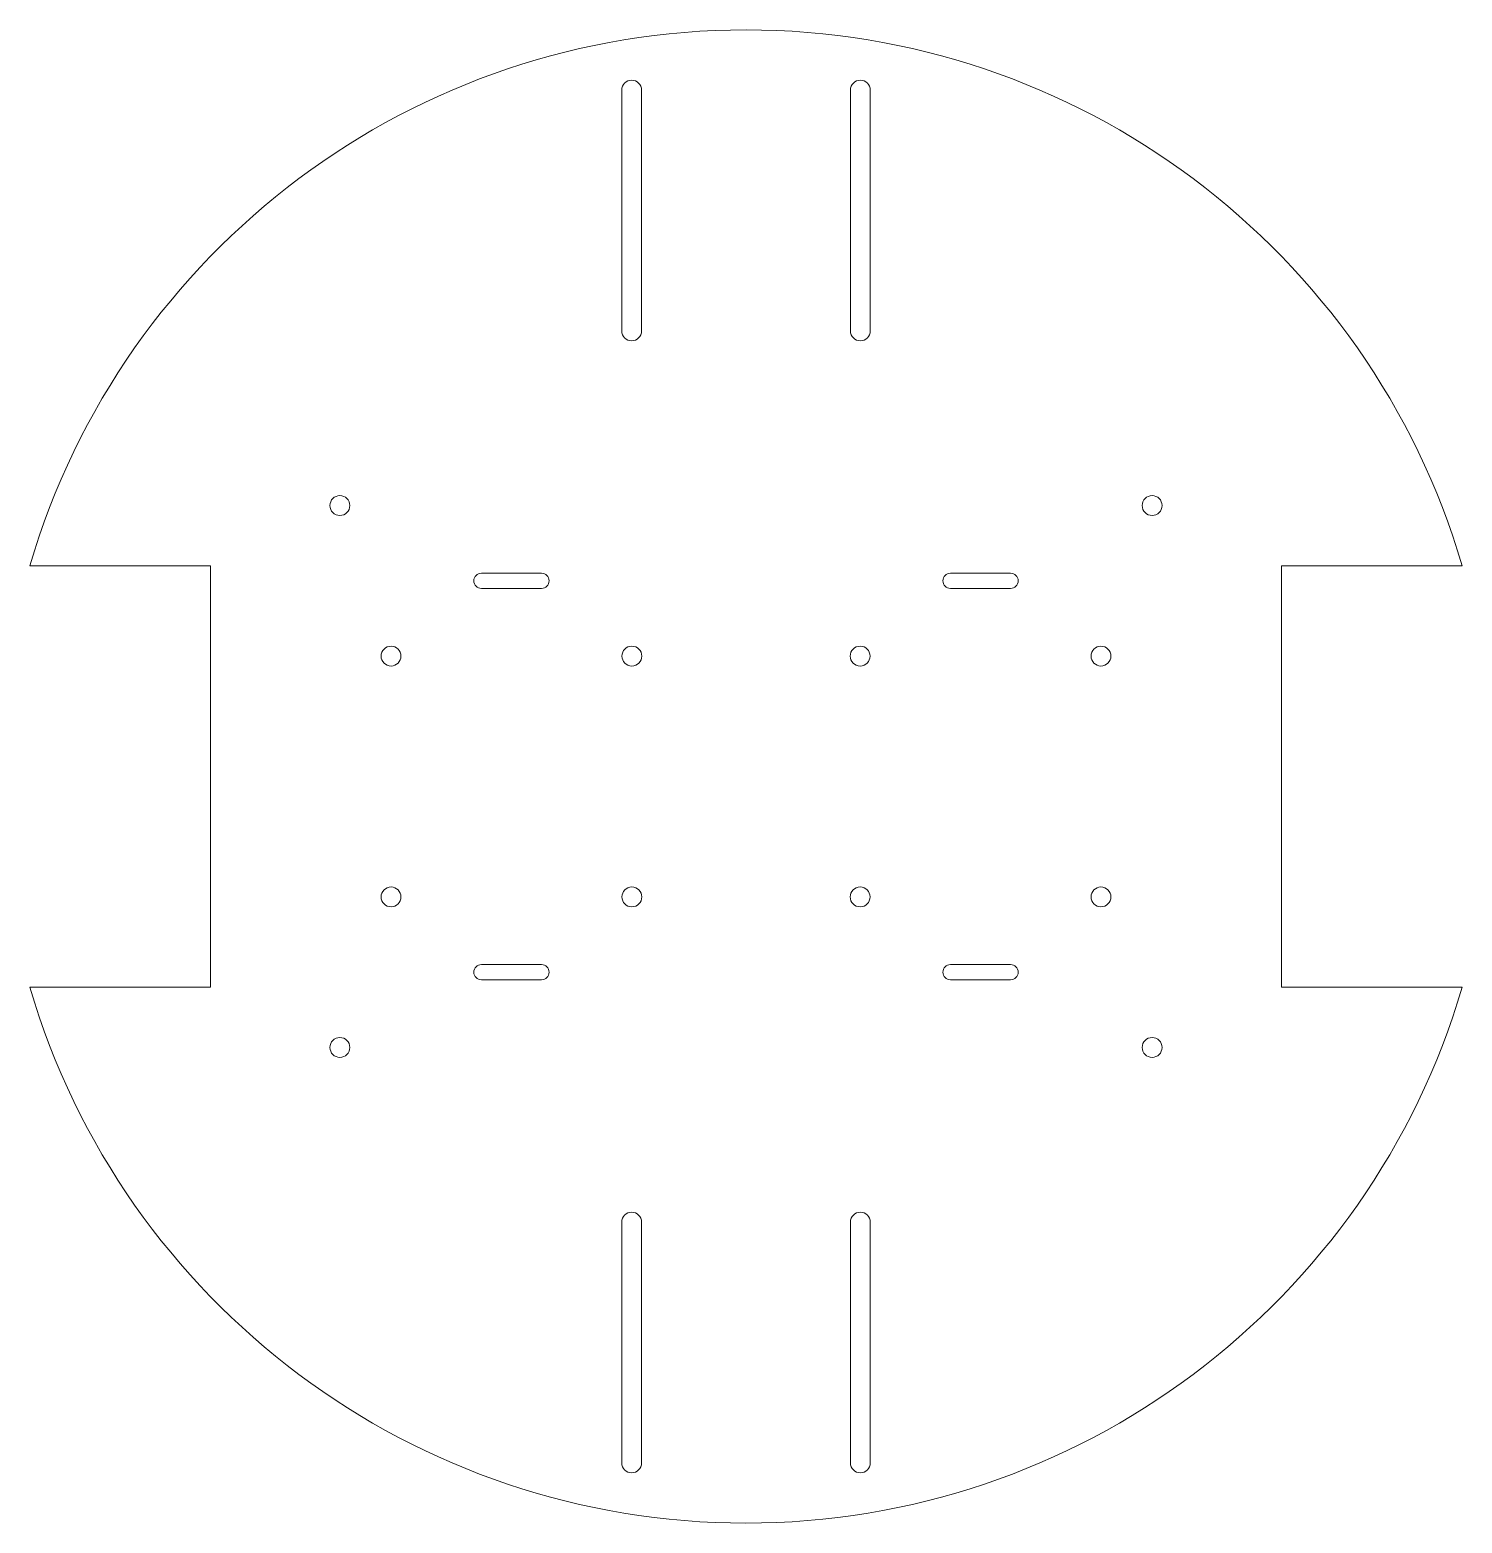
# Model space of a CAD drawing. Header units: millimetres. Extents: x -119 to 119, y -124 to 124.
import ezdxf

# ---------------------------------------------------------------- set-up
doc = ezdxf.new("R2010")
doc.units = ezdxf.units.MM

msp = doc.modelspace()

# ---------------------------------------------------------------- linework, layer by layer
at = {"color": 7, "linetype": 'Continuous', "lineweight": 15}
for p, q in [((-20.65, 114), (-20.65, 74)), ((-17.35, 74), (-17.35, 114)), ((17.35, 74), (17.35, 114)), ((20.65, 114), (20.65, 74)), ((-88.96, 35), (-118.96, 35)), ((-88.96, -35), (-88.96, 35)), ((88.96, 35), (88.96, -35)), ((118.96, 35), (88.96, 35)), ((-33.96, 33.75), (-43.96, 33.75)), ((33.96, 33.75), (43.96, 33.75)), ((-43.96, 31.25), (-33.96, 31.25)), ((43.96, 31.25), (33.96, 31.25)), ((-33.96, -31.25), (-43.96, -31.25)), ((33.96, -31.25), (43.96, -31.25)), ((-43.96, -33.75), (-33.96, -33.75)), ((43.96, -33.75), (33.96, -33.75)), ((-118.96, -35), (-88.96, -35)), ((88.96, -35), (118.96, -35)), ((-20.65, -74), (-20.65, -114)), ((-17.35, -114), (-17.35, -74)), ((17.35, -114), (17.35, -74)), ((20.65, -74), (20.65, -114))]:
    msp.add_line(p, q, dxfattribs=at)
for centre in [(-67.46, 45), (67.46, 45), (-58.96, 20), (-18.96, 20), (18.96, 20), (58.96, 20), (-58.96, -20), (-18.96, -20), (18.96, -20), (58.96, -20), (-67.46, -45), (67.46, -45)]:
    msp.add_circle(centre, 1.65, dxfattribs=at)
for centre, radius, start, end in [((0, 0), 124, 16.395, 163.605), ((-19, 114), 1.65, 0, 180), ((19, 114), 1.65, 0, 180), ((-19, 74), 1.65, 180, 0), ((19, 74), 1.65, 180, 0), ((-43.96, 32.5), 1.25, 90, 270), ((-33.96, 32.5), 1.25, 270, 90), ((33.96, 32.5), 1.25, 90, 270), ((43.96, 32.5), 1.25, 270, 90), ((-43.96, -32.5), 1.25, 90, 270), ((-33.96, -32.5), 1.25, 270, 90), ((33.96, -32.5), 1.25, 90, 270), ((43.96, -32.5), 1.25, 270, 90), ((0, 0), 124, 196.395, 343.605), ((-19, -74), 1.65, 0, 180), ((19, -74), 1.65, 0, 180), ((-19, -114), 1.65, 180, 0), ((19, -114), 1.65, 180, 0)]:
    msp.add_arc(centre, radius, start, end, dxfattribs=at)

doc.saveas('drawing.dxf')
